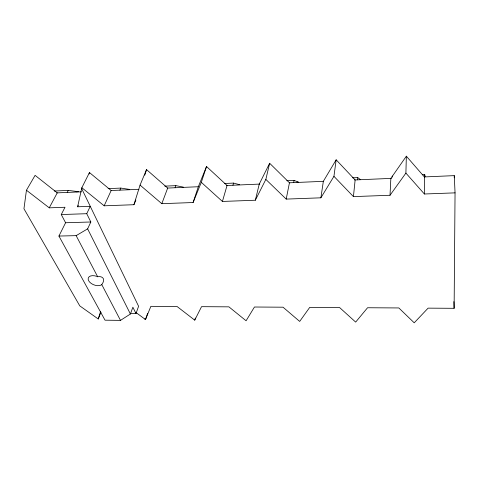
<?xml version="1.0" encoding="UTF-8"?>
<svg xmlns="http://www.w3.org/2000/svg" width="479" height="479" viewBox="0 0 479 479"><rect width="100%" height="100%" fill="white"/><g stroke="black" fill="none" stroke-linecap="round" stroke-linejoin="round"><path stroke-width="0.72" d="M454.254 177.823L454.272 175.631L424.382 176.931L406.354 156.19L390.852 178.386L390.02 195.264L353.43 196.612L333.941 176.338L336.162 159.812L355.137 179.93L353.43 196.612M144.754 318.996L145.496 319.547L150.867 306.338L177.074 306.512L194.737 320.146L201.545 306.668L228.902 306.847L246.086 320.768L254.451 307.015L283.029 307.201L299.68 321.421L309.733 307.374L339.617 307.566L355.663 322.098L367.561 307.746L398.839 307.949L414.215 322.81L428.106 308.141L454.116 308.308L455.05 192.863L454.272 175.631M390.02 195.264L405.899 173.093L406.354 156.19M392.253 177.206L392.307 176.074M357.526 179.841L357.747 177.601L352.616 177.829M26.447 190.229L49.253 207.838L57.258 192.857L35.093 175.356L26.447 190.229L23.95 208.76L79.777 305.877L98.237 318.978L100.919 312.284M286.202 199.096L289.448 182.78L269.647 163.249L265.845 179.415L286.202 199.096L320.882 197.815L323.343 181.313L336.162 159.812M293.681 182.607L294.106 180.415L298.429 182.11L296.974 182.176M130.18 313.482L135.994 313.541L132.875 307.219L130.408 314.008L120.498 320.379L105.021 320.182L58.929 236.057L76.143 235.638L87.627 228.866L90.83 221.987L86.741 213.694L90.256 206.323L77.616 206.79L81.843 187.726L89.459 172.548L111.158 190.516L138.91 189.325M89.136 173.967L89.459 172.548M222.418 201.449L227.046 185.487L206.521 166.506L201.306 182.331L222.418 201.449L255.331 200.234L259.253 184.092L269.647 163.249M194.737 320.146L195.33 318.056M232.944 185.241L233.542 183.098L239.566 184.672M98.237 318.978L100.578 311.476M81.843 187.726L104.165 205.808L133.928 204.713L140.054 185.098L146.532 169.602L167.686 188.067L198.33 186.732L206.521 166.506M144.766 175.218L146.532 169.602M140.054 185.098L161.812 203.683L193.097 202.527L198.33 186.732M147.604 313.404L145.496 319.547L135.785 312.374M135.994 313.541L138.593 306.261L81.658 188.546M175.08 187.75L175.853 185.648L183.403 187.115M161.812 203.683L167.686 188.067M193.097 202.527L201.306 182.331M133.928 204.713L135.886 200.006M119.906 190.145L120.822 188.085L129.761 189.444M104.165 205.808L111.158 190.516M77.616 206.79L78.263 205.473M58.929 236.057L65.593 222.741L61.264 214.556L65 207.257L49.253 207.838M255.331 200.234L265.845 179.415M67.228 192.432L68.281 190.408L78.478 191.678L76.257 191.774M320.882 197.815L333.941 176.338M101.758 284.58C103.093 282.909 104.123 280.61 103.284 278.491C102.111 276.634 99.65 276.353 97.662 276.754L96.626 276.305A7.694 4.491 21.2 0 0 88.627 280.682A7.694 4.491 21.2 0 0 101.201 285.023L101.758 284.58L120.498 320.379M54.313 191.031L68.281 190.408M108.128 188.648L120.822 188.085M164.77 186.139L175.853 185.648M224.735 183.487L233.542 183.098M286.783 180.745L294.106 180.415M422.508 174.733L424.717 174.637L425.095 176.601M56.911 192.881L81.436 191.81M226.316 185.529L259.822 184.074M289.274 182.798L323.708 181.307M354.586 179.966L391.463 178.368M405.899 173.093L424.388 193.995L455.05 192.863M61.264 214.556L86.741 213.694M65.593 222.741L90.83 221.987M357.747 177.601L360.202 179.421M76.143 235.638L97.662 276.754M87.627 228.866L130.408 314.008M453.864 301.614L454.116 308.308M424.717 174.637L424.717 176.925M424.382 176.931L424.388 193.995"/></g></svg>
